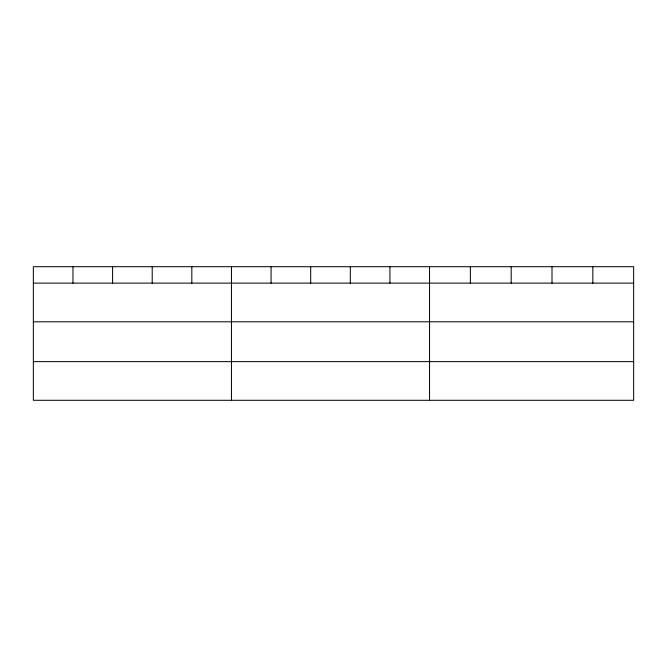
<?xml version="1.0" encoding="UTF-8"?>
<svg xmlns="http://www.w3.org/2000/svg" width="667" height="667" viewBox="0 0 667 667"><rect width="100%" height="100%" fill="white"/><g stroke="black" fill="none" stroke-linecap="round" stroke-linejoin="round"><path stroke-width="1" d="M633.65 321.794L633.65 266.708L33.35 266.708L33.35 400.292L633.65 400.292L633.65 321.794L33.35 321.794M33.35 283.125L633.65 283.125M33.35 361.631L633.65 361.631M592.83 266.708L592.83 283.125M552.009 266.708L552.009 283.125M511.189 266.708L511.189 283.125M470.368 266.708L470.368 283.125M429.548 266.708L429.548 400.292M389.928 266.708L389.928 283.125M350.308 266.708L350.308 283.125M310.689 266.708L310.689 283.125M271.069 266.708L271.069 283.125M231.449 266.708L231.449 400.292M191.829 266.708L191.829 283.125M152.209 266.708L152.209 283.125M112.59 266.708L112.59 283.125M72.97 266.708L72.97 283.125"/></g></svg>
